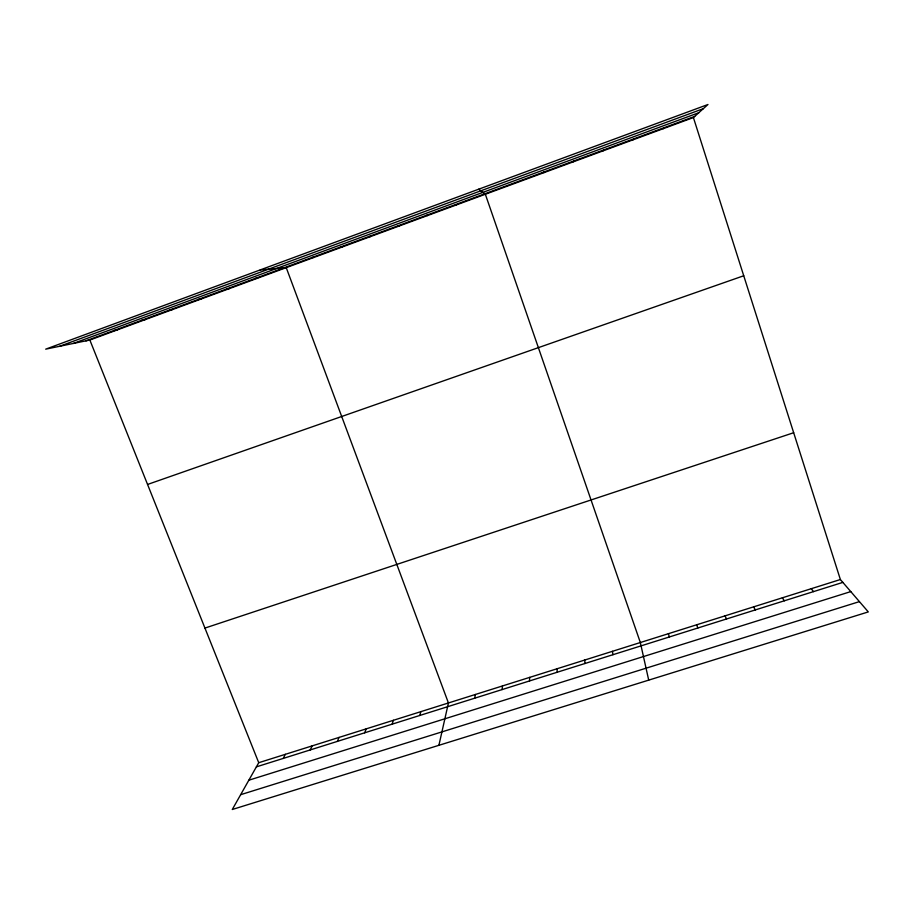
<?xml version="1.0" encoding="UTF-8"?>
<svg xmlns="http://www.w3.org/2000/svg" width="914" height="914" viewBox="0 0 914 914"><rect width="100%" height="100%" fill="white"/><g stroke="black" fill="none" stroke-linecap="round" stroke-linejoin="round"><path stroke-width="1.37" d="M529.526 680.953L529.709 677.377M502.049 689.59L502.46 685.957M474.743 698.182L475.371 694.491M438.903 745.31L448.431 702.969L286.242 267.653L260.25 269.904M573.386 161.812L573.581 161.07M419.777 715.479L420.851 711.652M392.14 724.174L393.431 720.289M364.663 732.811L366.171 728.881M337.346 741.403L339.071 737.415M310.2 749.948L312.131 745.893M283.214 758.437L285.351 754.324M603.103 150.856L603.56 150.01M840.377 579.533L258.731 762.71L232.282 809.496L868.3 611.912L840.377 579.533L693.406 117.563L707.973 104.504L45.7 349.159L89.858 340.031L693.406 117.563M633.014 139.831L633.745 138.882M663.107 128.737L664.112 127.686M59.73 346.257L703.323 108.675M73.394 343.436L698.81 112.719M85.95 340.842L694.686 116.421M147.565 484.454L743.733 275.765M204.942 628.078L793.672 432.733M256.377 766.869L842.857 582.389M248.837 780.213L850.785 591.598M240.656 794.689L859.423 601.618M113.702 330.605L117.392 329.885M141.636 320.311L145.097 319.672M169.741 309.949L172.975 309.4M198.018 299.529L201.023 299.061M226.478 289.03L229.254 288.653M255.12 278.473L257.657 278.187M312.097 257.462L314.165 257.36M340.431 247.02L342.247 247.008M368.936 236.509L370.513 236.589M397.624 225.941L398.961 226.101M426.484 215.293L427.581 215.555M455.538 204.587L456.372 204.942M478.696 189.198L485.345 194.259L640.337 642.531L648.712 680.13M811.289 588.696L813.494 591.621M782.361 597.802L784.326 600.806M753.616 606.862L755.33 609.924M725.042 615.853L726.504 618.995M89.858 340.031L258.731 762.71M696.639 624.799L697.862 627.998M668.397 633.699L669.379 636.955M612.426 651.316L612.94 654.71M543.784 172.049L543.853 172.689M584.697 660.057L584.971 663.507M557.117 668.74L557.163 672.258"/></g></svg>
